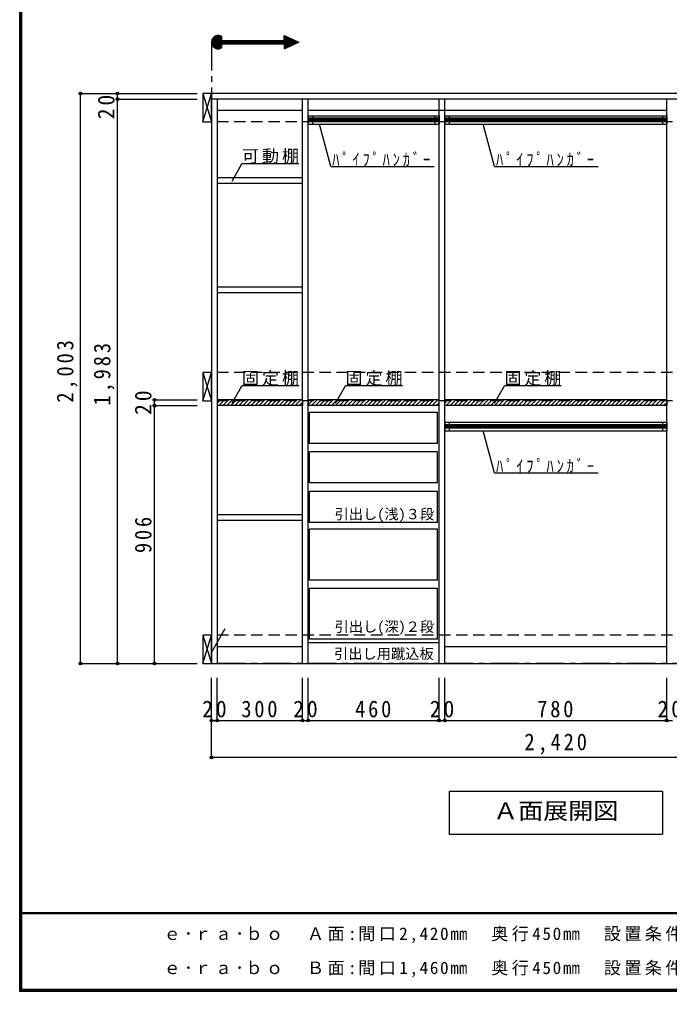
# Model space of a CAD drawing. Units: millimetres at full size, sheet at 1:20. Extents: x -8005 to 8005, y -2932 to 2722.
# Drawn here: x 205 to 2490, y -2864 to 552 of the extents above; entities that cross this region are included whole.
import ezdxf
from ezdxf.enums import TextEntityAlignment as Align

# ---------------------------------------------------------------- set-up
doc = ezdxf.new("R2010")
doc.units = ezdxf.units.MM
doc.header["$LTSCALE"] = 20
doc.header["$PDMODE"] = 32
doc.header["$PDSIZE"] = 10
doc.linetypes.add('CHAIN1', pattern=[8, 5, -1, 1, -1])
doc.linetypes.add('DASHED2', pattern=[3, 2, -1])
for name, color, linetype in [('0-2_本体', 2, 'Continuous'), ('0-3_固定棚', 3, 'Continuous'), ('0-4_可動棚', 3, 'Continuous'), ('0-6_ﾊﾟｲﾌﾟﾊﾝｶﾞｰ', 4, 'Continuous'), ('0-7_桟木・巾木', 2, 'Continuous'), ('0-8_引き出し', 2, 'Continuous'), ('0-A_文字', 7, 'Continuous'), ('0-B_寸法', 7, 'Continuous'), ('0-C_ハッチ', 4, 'Continuous'), ('F-1_枠', 6, 'Continuous'), ('F-A_文字', 7, 'Continuous')]:
    doc.layers.add(name, color=color, linetype=linetype)
doc.styles.add('ＭＳ ゴシック', font='')
doc.styles.get('ＭＳ ゴシック').set_extended_font_data('MS Gothic')

msp = doc.modelspace()

# ---------------------------------------------------------------- linework, layer by layer
at = {"layer": '0-2_本体', "color": 3}
for p, q in [((849.71, 291.73), (849.71, 271.73)), ((3299.71, 291.73), (879.71, 291.73)), ((3299.71, 271.73), (879.71, 271.73)), ((899.71, 271.73), (899.71, -1711.27)), ((1199.71, -1711.27), (1199.71, 271.73)), ((1219.71, -1711.27), (1219.71, 271.73)), ((1679.71, -1711.27), (1679.71, 271.73)), ((1699.71, -1711.27), (1699.71, 271.73)), ((2479.71, -1711.27), (2479.71, 271.73)), ((879.71, -1711.27), (3299.71, -1711.27))]:
    msp.add_line(p, q, dxfattribs=at)
msp.add_lwpolyline([(879.71, 271.73), (879.71, 291.73), (879.71, -1711.27)], dxfattribs=at)
at = {"layer": '0-3_固定棚'}
for p, q in [((899.71, -785.27), (899.71, -805.27)), ((1199.71, -785.27), (899.71, -785.27)), ((1219.71, -785.27), (1219.71, -805.27)), ((1679.71, -785.27), (1219.71, -785.27)), ((2479.71, -785.27), (1699.71, -785.27)), ((2479.71, -785.27), (2479.71, -805.27)), ((1679.71, -805.27), (1219.71, -805.27)), ((2479.71, -805.27), (1699.71, -805.27))]:
    msp.add_line(p, q, dxfattribs=at)
msp.add_lwpolyline([(1199.71, -785.27), (1199.71, -805.27), (899.71, -805.27)], dxfattribs=at)
at = {"layer": '0-4_可動棚'}
for p, q in [((1198.71, -4.77), (900.71, -4.77)), ((1198.71, -4.77), (1198.71, -24.77)), ((1198.71, -388.77), (900.71, -388.77)), ((1198.71, -388.77), (1198.71, -408.77)), ((1198.71, -1188.77), (900.71, -1188.77)), ((1198.71, -1188.77), (1198.71, -1208.77))]:
    msp.add_line(p, q, dxfattribs=at)
for points in [[(1198.71, -24.77), (900.71, -24.77), (900.71, -4.77)], [(1198.71, -408.77), (900.71, -408.77), (900.71, -388.77)], [(1198.71, -1208.77), (900.71, -1208.77), (900.71, -1188.77)]]:
    msp.add_lwpolyline(points, dxfattribs=at)
at = {"layer": '0-6_ﾊﾟｲﾌﾟﾊﾝｶﾞｰ', "color": 3}
for p, q in [((1219.71, 213.73), (1219.71, 183.73)), ((1219.71, 213.73), (1679.71, 213.73)), ((1679.71, 213.73), (1679.71, 183.73)), ((1699.71, 213.73), (1699.71, 183.73)), ((1699.71, 213.73), (2479.71, 213.73)), ((2479.71, 213.73), (2479.71, 183.73)), ((1219.71, 183.73), (1679.71, 183.73)), ((1699.71, 183.73), (2479.71, 183.73)), ((1699.71, -863.27), (1699.71, -893.27)), ((1699.71, -863.27), (2479.71, -863.27)), ((2479.71, -863.27), (2479.71, -893.27)), ((1699.71, -893.27), (2479.71, -893.27))]:
    msp.add_line(p, q, dxfattribs=at)
at = {"layer": '0-6_ﾊﾟｲﾌﾟﾊﾝｶﾞｰ', "color": 7}
for p, q in [((1234.71, 213.73), (1234.71, 183.73)), ((1664.71, 213.73), (1664.71, 183.73)), ((1714.71, 213.73), (1714.71, 183.73)), ((2464.71, 213.73), (2464.71, 183.73)), ((1714.71, -863.27), (1714.71, -893.27)), ((2464.71, -863.27), (2464.71, -893.27))]:
    msp.add_line(p, q, dxfattribs=at)
at = {"layer": '0-6_ﾊﾟｲﾌﾟﾊﾝｶﾞｰ'}
for p, q in [((1679.71, 204.73), (1219.71, 204.73)), ((1679.71, 200.73), (1219.71, 200.73)), ((1679.71, 196.73), (1219.71, 196.73)), ((1679.71, 192.73), (1219.71, 192.73)), ((2479.71, 204.73), (1699.71, 204.73)), ((2479.71, 200.73), (1699.71, 200.73)), ((2479.71, 196.73), (1699.71, 196.73)), ((2479.71, 192.73), (1699.71, 192.73)), ((2479.71, -872.27), (1699.71, -872.27)), ((2479.71, -876.27), (1699.71, -876.27)), ((2479.71, -880.27), (1699.71, -880.27)), ((2479.71, -884.27), (1699.71, -884.27))]:
    msp.add_line(p, q, dxfattribs=at)
at = {"layer": '0-7_桟木・巾木', "color": 7}
for p, q in [((1199.71, 231.73), (899.71, 231.73)), ((2479.71, 231.73), (1219.71, 231.73)), ((899.71, -1651.27), (1199.71, -1651.27)), ((1699.71, -1651.27), (2479.71, -1651.27))]:
    msp.add_line(p, q, dxfattribs=at)
at = {"layer": '0-8_引き出し', "color": 7}
for p, q in [((849.71, 291.73), (879.71, 191.73)), ((849.71, 191.73), (879.71, 291.73)), ((849.71, -688.27), (879.71, -788.27)), ((849.71, -788.27), (879.71, -688.27)), ((849.71, -1611.27), (879.71, -1711.27)), ((849.71, -1711.27), (879.71, -1611.27)), ((1679.71, -1639.27), (1219.71, -1639.27))]:
    msp.add_line(p, q, dxfattribs=at)
at = {"layer": '0-8_引き出し'}
for p, q in [((1674.71, -828.77), (1224.71, -828.77)), ((1674.71, -937.77), (1674.71, -828.77)), ((1674.71, -967.77), (1224.71, -967.77)), ((1674.71, -1076.77), (1674.71, -967.77)), ((1674.71, -1106.77), (1224.71, -1106.77)), ((1674.71, -1215.77), (1674.71, -1106.77)), ((1674.71, -1239.27), (1224.71, -1239.27)), ((1674.71, -1418.27), (1674.71, -1239.27)), ((1674.71, -1447.27), (1224.71, -1447.27)), ((1674.71, -1626.27), (1674.71, -1447.27))]:
    msp.add_line(p, q, dxfattribs=at)
at = {"layer": '0-8_引き出し', "color": 3}
for points in [[(879.71, 191.73), (879.71, 291.73), (849.71, 291.73), (849.71, 191.73)], [(879.71, -788.27), (879.71, -688.27), (849.71, -688.27), (849.71, -788.27)], [(879.71, -1711.27), (879.71, -1611.27), (849.71, -1611.27), (849.71, -1711.27)]]:
    msp.add_lwpolyline(points, close=True, dxfattribs=at)
at = {"layer": '0-8_引き出し'}
for points in [[(1674.71, -937.77), (1224.71, -937.77), (1224.71, -828.77)], [(1674.71, -1076.77), (1224.71, -1076.77), (1224.71, -967.77)], [(1674.71, -1215.77), (1224.71, -1215.77), (1224.71, -1106.77)], [(1674.71, -1418.27), (1224.71, -1418.27), (1224.71, -1239.27)], [(1674.71, -1626.27), (1224.71, -1626.27), (1224.71, -1447.27)]]:
    msp.add_lwpolyline(points, dxfattribs=at)
at = {"layer": '0-A_文字'}
for p, q in [((879.71, 472.25), (903.67, 496.2)), ((879.86, 475.22), (900.7, 496.06)), ((879.9, 469.61), (906.31, 496.02)), ((880.33, 467.21), (908.71, 495.58)), ((880.52, 478.71), (897.21, 495.4)), ((880.96, 465.01), (910.91, 494.96)), ((881.76, 462.98), (912.94, 494.16)), ((882.27, 483.29), (892.63, 493.65)), ((882.7, 461.09), (914.82, 493.22)), ((883.78, 459.34), (915.13, 490.69)), ((884.99, 457.72), (915.13, 487.86)), ((886.31, 456.22), (915.13, 485.03)), ((887.76, 454.84), (915.13, 482.21)), ((889.33, 453.58), (915.13, 479.38)), ((891.02, 452.44), (917.07, 478.49)), ((892.84, 451.44), (919.9, 478.49)), ((894.81, 450.57), (922.73, 478.49)), ((896.93, 449.87), (925.56, 478.49)), ((916.59, 466.7), (928.39, 478.49)), ((919.42, 466.7), (931.21, 478.49)), ((922.25, 466.7), (934.04, 478.49)), ((925.08, 466.7), (936.87, 478.49)), ((927.91, 466.7), (939.7, 478.49)), ((930.73, 466.7), (942.53, 478.49)), ((933.56, 466.7), (945.36, 478.49)), ((936.39, 466.7), (948.19, 478.49)), ((939.22, 466.7), (951.01, 478.49)), ((942.05, 466.7), (953.84, 478.49)), ((944.88, 466.7), (956.67, 478.49)), ((947.7, 466.7), (959.5, 478.49)), ((950.53, 466.7), (962.33, 478.49)), ((953.36, 466.7), (965.16, 478.49)), ((956.19, 466.7), (967.98, 478.49)), ((959.02, 466.7), (970.81, 478.49)), ((961.85, 466.7), (973.64, 478.49)), ((964.68, 466.7), (976.47, 478.49)), ((967.5, 466.7), (979.3, 478.49)), ((970.33, 466.7), (982.13, 478.49)), ((973.16, 466.7), (984.95, 478.49)), ((975.99, 466.7), (987.78, 478.49)), ((978.82, 466.7), (990.61, 478.49)), ((981.65, 466.7), (993.44, 478.49)), ((984.47, 466.7), (996.27, 478.49)), ((987.3, 466.7), (999.1, 478.49)), ((990.13, 466.7), (1001.93, 478.49)), ((992.96, 466.7), (1004.75, 478.49)), ((995.79, 466.7), (1007.58, 478.49)), ((998.62, 466.7), (1010.41, 478.49)), ((1001.45, 466.7), (1013.24, 478.49)), ((1004.27, 466.7), (1016.07, 478.49)), ((1007.1, 466.7), (1018.9, 478.49)), ((1009.93, 466.7), (1021.72, 478.49)), ((1012.76, 466.7), (1024.55, 478.49)), ((1015.59, 466.7), (1027.38, 478.49)), ((1018.42, 466.7), (1030.21, 478.49)), ((1021.24, 466.7), (1033.04, 478.49)), ((1024.07, 466.7), (1035.87, 478.49)), ((1026.9, 466.7), (1038.69, 478.49)), ((1029.73, 466.7), (1041.52, 478.49)), ((1032.56, 466.7), (1044.35, 478.49)), ((1035.39, 466.7), (1047.18, 478.49)), ((1038.21, 466.7), (1050.01, 478.49)), ((1041.04, 466.7), (1052.84, 478.49)), ((1043.87, 466.7), (1055.67, 478.49)), ((1046.7, 466.7), (1058.49, 478.49)), ((1049.53, 466.7), (1061.32, 478.49)), ((1052.36, 466.7), (1064.15, 478.49)), ((1055.19, 466.7), (1066.98, 478.49)), ((1058.01, 466.7), (1069.81, 478.49)), ((1060.84, 466.7), (1072.64, 478.49)), ((1063.67, 466.7), (1075.46, 478.49)), ((1066.5, 466.7), (1078.29, 478.49)), ((1069.33, 466.7), (1081.12, 478.49)), ((1072.16, 466.7), (1083.95, 478.49)), ((1074.98, 466.7), (1086.78, 478.49)), ((1077.81, 466.7), (1089.61, 478.49)), ((1080.64, 466.7), (1092.43, 478.49)), ((1083.47, 466.7), (1095.26, 478.49)), ((1086.3, 466.7), (1098.09, 478.49)), ((1089.13, 466.7), (1100.92, 478.49)), ((1091.95, 466.7), (1103.75, 478.49)), ((1094.78, 466.7), (1106.58, 478.49)), ((1097.61, 466.7), (1109.41, 478.49)), ((1100.44, 466.7), (1112.23, 478.49)), ((1103.27, 466.7), (1115.06, 478.49)), ((1106.1, 466.7), (1117.89, 478.49)), ((1108.93, 466.7), (1120.72, 478.49)), ((1111.75, 466.7), (1123.55, 478.49)), ((1114.58, 466.7), (1126.38, 478.49)), ((1117.41, 466.7), (1129.2, 478.49)), ((1120.24, 466.7), (1132.03, 478.49)), ((1123.07, 466.7), (1134.86, 478.49)), ((1125.9, 466.7), (1149.13, 489.93)), ((1128.72, 466.7), (1151.06, 489.03)), ((1131.55, 466.7), (1152.99, 488.13)), ((1134.38, 466.7), (1154.92, 487.24)), ((1135.61, 496.21), (1186.43, 472.6)), ((1135.61, 478.49), (1135.61, 496.21)), ((1135.61, 493.39), (1137.54, 495.31)), ((1135.61, 490.56), (1139.47, 494.42)), ((1135.61, 487.73), (1141.4, 493.52)), ((1135.61, 484.9), (1143.33, 492.62)), ((1135.61, 482.07), (1145.26, 491.72)), ((1135.61, 479.24), (1147.19, 490.83)), ((1135.61, 465.1), (1156.85, 486.34)), ((1135.61, 462.27), (1158.78, 485.44)), ((1135.61, 459.45), (1160.71, 484.55)), ((1135.61, 456.62), (1162.64, 483.65)), ((1135.61, 453.79), (1164.57, 482.75)), ((1135.61, 450.96), (1166.51, 481.85)), ((1137.21, 449.73), (1168.44, 480.96)), ((1142.49, 452.18), (1170.37, 480.06)), ((1147.77, 454.64), (1172.3, 479.16)), ((899.23, 449.34), (915.13, 465.23)), ((901.76, 449.04), (915.13, 462.41)), ((904.57, 449.02), (915.13, 459.58)), ((907.79, 449.41), (915.13, 456.75)), ((911.75, 450.54), (915.13, 453.92)), ((915.13, 466.7), (915.13, 452.15)), ((915.13, 466.7), (1135.61, 466.7)), ((1135.61, 448.99), (1186.43, 472.6)), ((1135.61, 466.7), (1135.61, 448.99)), ((1153.06, 457.09), (1174.23, 478.26)), ((1158.34, 459.54), (1176.16, 477.37)), ((1163.62, 462), (1178.09, 476.47)), ((1168.9, 464.45), (1180.02, 475.57)), ((1174.19, 466.91), (1181.96, 474.68)), ((1179.47, 469.36), (1183.89, 473.78)), ((1184.75, 471.82), (1185.82, 472.88)), ((1299.23, 35.43), (1259.49, 183.73)), ((1874.96, 35.43), (1835.23, 183.73)), ((952.03, -15.83), (987.05, 44.82)), ((1187.05, 44.82), (987.05, 44.82)), ((1299.23, 35.43), (1662.8, 35.43)), ((1874.96, 35.43), (2238.53, 35.43)), ((952.03, -796.33), (987.05, -735.68)), ((1187.05, -735.68), (987.05, -735.68)), ((1315.87, -796.33), (1350.89, -735.68)), ((1550.89, -735.68), (1350.89, -735.68)), ((1874.19, -796.33), (1909.21, -735.68)), ((2109.21, -735.68), (1909.21, -735.68)), ((1874.96, -1041.57), (1835.23, -893.27)), ((1874.96, -1041.57), (2238.53, -1041.57)), ((879.71, -1672.95), (928.48, -1588.48)), ((2464.71, -2161.27), (2464.71, -2311.27)), ((1714.71, -2311.27), (2464.71, -2311.27))]:
    msp.add_line(p, q, dxfattribs=at)
at = {"layer": '0-A_文字', "linetype": 'CHAIN1'}
for p in [(879.71, 472.6), (7239.71, -1711.27)]:
    msp.add_line(p, (879.71, -1711.27), dxfattribs=at)
at = {"layer": '0-A_文字'}
for points in [[(915.13, 493.04), (915.13, 478.49), (1135.61, 478.49)], [(2464.71, -2161.27), (1714.71, -2161.27), (1714.71, -2311.27)]]:
    msp.add_lwpolyline(points, dxfattribs=at)
msp.add_arc((903.32, 472.6), 23.61, 60, 300, dxfattribs=at)
at = {"layer": '0-B_寸法', "color": 4}
for p, q in [((419.71, 291.73), (829.71, 291.73)), ((419.71, -1711.27), (419.71, 291.73)), ((549.71, 271.73), (549.71, 291.73)), ((549.71, 291.73), (679.71, 291.73)), ((549.71, 271.73), (829.71, 271.73)), ((549.71, -1711.27), (549.71, 271.73)), ((679.71, -805.27), (679.71, -785.27)), ((679.71, -785.27), (829.71, -785.27)), ((679.71, -1711.27), (679.71, -805.27)), ((679.71, -805.27), (829.71, -805.27)), ((419.71, -1711.27), (829.71, -1711.27)), ((549.71, -1711.27), (679.71, -1711.27)), ((679.71, -1711.27), (829.71, -1711.27)), ((879.71, -1911.27), (879.71, -1761.27)), ((879.71, -2041.27), (879.71, -1761.27)), ((879.71, -2041.27), (879.71, -1761.27)), ((899.71, -1911.27), (899.71, -1761.27)), ((1199.71, -1911.27), (1199.71, -1761.27)), ((1219.71, -1911.27), (1219.71, -1761.27)), ((1219.71, -1911.27), (1219.71, -1761.27)), ((1679.71, -1911.27), (1679.71, -1761.27)), ((1699.71, -1911.27), (1699.71, -1761.27)), ((2479.71, -1911.27), (2479.71, -1761.27)), ((879.71, -1911.27), (899.71, -1911.27)), ((879.71, -2041.27), (879.71, -1911.27)), ((899.71, -1911.27), (1199.71, -1911.27)), ((1199.71, -1911.27), (1219.71, -1911.27)), ((1219.71, -1911.27), (1679.71, -1911.27)), ((1679.71, -1911.27), (1699.71, -1911.27)), ((1699.71, -1911.27), (2479.71, -1911.27)), ((2479.71, -1911.27), (2499.71, -1911.27)), ((3299.71, -2041.27), (879.71, -2041.27))]:
    msp.add_line(p, q, dxfattribs=at)
at = {"layer": '0-B_寸法', "color": 4, "linetype": 'DASHED2'}
for p, q in [((7239.71, 291.73), (879.71, 291.73)), ((7239.71, 191.73), (879.71, 191.73)), ((7239.71, -688.27), (879.71, -688.27)), ((7239.71, -788.27), (879.71, -788.27)), ((7239.71, -1611.27), (879.71, -1611.27))]:
    msp.add_line(p, q, dxfattribs=at)
at = {"layer": '0-B_寸法'}
for p in [(419.71, 291.73), (549.71, 291.73), (549.71, 271.73), (679.71, -785.27), (679.71, -805.27), (419.71, -1711.27), (549.71, -1711.27), (679.71, -1711.27), (879.71, -1911.27), (899.71, -1911.27), (1199.71, -1911.27), (1219.71, -1911.27), (1679.71, -1911.27), (1699.71, -1911.27), (2479.71, -1911.27), (879.71, -2041.27)]:
    msp.add_point(p, dxfattribs=at)
at = {"layer": '0-C_ハッチ'}
for p, q in [((899.71, -797.01), (911.45, -785.27)), ((905.6, -805.27), (925.6, -785.27)), ((919.74, -805.27), (939.74, -785.27)), ((933.88, -805.27), (953.88, -785.27)), ((948.02, -805.27), (968.02, -785.27)), ((962.16, -805.27), (982.16, -785.27)), ((976.31, -805.27), (996.31, -785.27)), ((990.45, -805.27), (1010.45, -785.27)), ((1004.59, -805.27), (1024.59, -785.27)), ((1018.73, -805.27), (1038.73, -785.27)), ((1032.88, -805.27), (1052.88, -785.27)), ((1047.02, -805.27), (1067.02, -785.27)), ((1061.16, -805.27), (1081.16, -785.27)), ((1075.3, -805.27), (1095.3, -785.27)), ((1089.44, -805.27), (1109.44, -785.27)), ((1103.59, -805.27), (1123.59, -785.27)), ((1117.73, -805.27), (1137.73, -785.27)), ((1131.87, -805.27), (1151.87, -785.27)), ((1146.01, -805.27), (1166.01, -785.27)), ((1160.15, -805.27), (1180.15, -785.27)), ((1174.3, -805.27), (1194.3, -785.27)), ((1219.71, -788.14), (1222.58, -785.27)), ((1219.71, -802.28), (1236.72, -785.27)), ((1230.87, -805.27), (1250.87, -785.27)), ((1245.01, -805.27), (1265.01, -785.27)), ((1259.15, -805.27), (1279.15, -785.27)), ((1273.29, -805.27), (1293.29, -785.27)), ((1287.43, -805.27), (1307.43, -785.27)), ((1301.58, -805.27), (1321.58, -785.27)), ((1315.72, -805.27), (1335.72, -785.27)), ((1329.86, -805.27), (1349.86, -785.27)), ((1344, -805.27), (1364, -785.27)), ((1358.14, -805.27), (1378.14, -785.27)), ((1372.29, -805.27), (1392.29, -785.27)), ((1386.43, -805.27), (1406.43, -785.27)), ((1400.57, -805.27), (1420.57, -785.27)), ((1414.71, -805.27), (1434.71, -785.27)), ((1428.86, -805.27), (1448.86, -785.27)), ((1443, -805.27), (1463, -785.27)), ((1457.14, -805.27), (1477.14, -785.27)), ((1471.28, -805.27), (1491.28, -785.27)), ((1485.42, -805.27), (1505.42, -785.27)), ((1499.57, -805.27), (1519.57, -785.27)), ((1513.71, -805.27), (1533.71, -785.27)), ((1527.85, -805.27), (1547.85, -785.27)), ((1541.99, -805.27), (1561.99, -785.27)), ((1556.13, -805.27), (1576.13, -785.27)), ((1570.28, -805.27), (1590.28, -785.27)), ((1584.42, -805.27), (1604.42, -785.27)), ((1598.56, -805.27), (1618.56, -785.27)), ((1612.7, -805.27), (1632.7, -785.27)), ((1626.85, -805.27), (1646.85, -785.27)), ((1640.99, -805.27), (1660.99, -785.27)), ((1655.13, -805.27), (1675.13, -785.27)), ((1699.71, -796.01), (1710.45, -785.27)), ((1704.6, -805.27), (1724.6, -785.27)), ((1718.74, -805.27), (1738.74, -785.27)), ((1732.88, -805.27), (1752.88, -785.27)), ((1747.02, -805.27), (1767.02, -785.27)), ((1761.16, -805.27), (1781.16, -785.27)), ((1775.31, -805.27), (1795.31, -785.27)), ((1789.45, -805.27), (1809.45, -785.27)), ((1803.59, -805.27), (1823.59, -785.27)), ((1817.73, -805.27), (1837.73, -785.27)), ((1831.88, -805.27), (1851.88, -785.27)), ((1846.02, -805.27), (1866.02, -785.27)), ((1860.16, -805.27), (1880.16, -785.27)), ((1874.3, -805.27), (1894.3, -785.27)), ((1888.44, -805.27), (1908.44, -785.27)), ((1902.59, -805.27), (1922.59, -785.27)), ((1916.73, -805.27), (1936.73, -785.27)), ((1930.87, -805.27), (1950.87, -785.27)), ((1945.01, -805.27), (1965.01, -785.27)), ((1959.15, -805.27), (1979.15, -785.27)), ((1973.3, -805.27), (1993.3, -785.27)), ((1987.44, -805.27), (2007.44, -785.27)), ((2001.58, -805.27), (2021.58, -785.27)), ((2015.72, -805.27), (2035.72, -785.27)), ((2029.87, -805.27), (2049.87, -785.27)), ((2044.01, -805.27), (2064.01, -785.27)), ((2058.15, -805.27), (2078.15, -785.27)), ((2072.29, -805.27), (2092.29, -785.27)), ((2086.43, -805.27), (2106.43, -785.27)), ((2100.58, -805.27), (2120.58, -785.27)), ((2114.72, -805.27), (2134.72, -785.27)), ((2128.86, -805.27), (2148.86, -785.27)), ((2143, -805.27), (2163, -785.27)), ((2157.14, -805.27), (2177.14, -785.27)), ((2171.29, -805.27), (2191.29, -785.27)), ((2185.43, -805.27), (2205.43, -785.27)), ((2199.57, -805.27), (2219.57, -785.27)), ((2213.71, -805.27), (2233.71, -785.27)), ((2227.86, -805.27), (2247.86, -785.27)), ((2242, -805.27), (2262, -785.27)), ((2256.14, -805.27), (2276.14, -785.27)), ((2270.28, -805.27), (2290.28, -785.27)), ((2284.42, -805.27), (2304.42, -785.27)), ((2298.57, -805.27), (2318.57, -785.27)), ((2312.71, -805.27), (2332.71, -785.27)), ((2326.85, -805.27), (2346.85, -785.27)), ((2340.99, -805.27), (2360.99, -785.27)), ((2355.13, -805.27), (2375.13, -785.27)), ((2369.28, -805.27), (2389.28, -785.27)), ((2383.42, -805.27), (2403.42, -785.27)), ((2397.56, -805.27), (2417.56, -785.27)), ((2411.7, -805.27), (2431.7, -785.27)), ((2425.85, -805.27), (2445.85, -785.27)), ((2439.99, -805.27), (2459.99, -785.27)), ((2454.13, -805.27), (2474.13, -785.27)), ((1188.44, -805.27), (1199.71, -794)), ((1669.27, -805.27), (1679.71, -794.83)), ((2468.27, -805.27), (2479.71, -793.83))]:
    msp.add_line(p, q, dxfattribs=at)
at = {"layer": 'F-1_枠'}
for p, q in [((205, 2722.29), (205, -2864.37)), ((208.33, 2722.29), (208.33, -2864.37)), ((211.67, 2722.29), (211.67, -2864.37)), ((8005, -2587.71), (205, -2587.71)), ((8005, -2591.04), (205, -2591.04)), ((8005, -2857.71), (205, -2857.71)), ((8005, -2861.04), (205, -2861.04)), ((8005, -2864.37), (205, -2864.37))]:
    msp.add_line(p, q, dxfattribs=at)

# ---------------------------------------------------------------- texts
at = {"layer": '0-A_文字', "style": 'ＭＳ ゴシック'}
for s, p in [('引出し(浅)３段', (1312.5, -1215.77)), ('引出し(深)２段', (1312.5, -1611.27)), ('引出し用蹴込板', (1310.7, -1706.38))]:
    msp.add_text(s, height=36.66, dxfattribs=at).set_placement(p, align=Align.BOTTOM_LEFT)
at = {"layer": '0-A_文字', "style": 'ＭＳ ゴシック', "width": 1.1}
msp.add_text('Ａ面展開図', height=58.65, dxfattribs=at).set_placement((1869.71, -2276.27), align=Align.BOTTOM_LEFT)
at = {"layer": '0-A_文字', "char_height": 43.99, "attachment_point": 7, "style": 'ＭＳ ゴシック'}
for s, insert in [('\\T1.17;可動棚', (987.05, 44.82)), ('\\T1.39;\\W0.85;ﾊﾟｲﾌﾟﾊﾝｶﾞｰ', (1304.07, 35.43)), ('\\T1.39;\\W0.85;ﾊﾟｲﾌﾟﾊﾝｶﾞｰ', (1879.81, 35.43)), ('\\T1.17;固定棚', (987.05, -735.68)), ('\\T1.17;固定棚', (1350.89, -735.68)), ('\\T1.17;固定棚', (1909.21, -735.68)), ('\\T1.39;\\W0.85;ﾊﾟｲﾌﾟﾊﾝｶﾞｰ', (1879.81, -1041.57))]:
    msp.add_mtext(s, dxfattribs=dict(at, insert=insert))
at = {"layer": '0-B_寸法', "char_height": 58.65, "attachment_point": 7, "rotation": 90, "style": 'ＭＳ ゴシック'}
for s, insert in [('\\T1.27;\\W0.95;20', (539.71, 201.26)), ('\\T1.28;\\W0.9;2,003', (409.71, -794.77)), ('\\T1.28;\\W0.9;1,983', (539.71, -804.77)), ('\\T1.27;\\W0.95;20', (669.71, -837.77)), ('\\T1.27;\\W0.9;906', (669.71, -1323.27))]:
    msp.add_mtext(s, dxfattribs=dict(at, insert=insert))
at = {"layer": '0-B_寸法', "char_height": 58.65, "attachment_point": 7, "style": 'ＭＳ ゴシック'}
for s, insert in [('\\T1.27;\\W0.95;20', (847.21, -1901.27)), ('\\T1.27;\\W0.9;300', (984.71, -1901.27)), ('\\T1.27;\\W0.95;20', (1167.21, -1901.27)), ('\\T1.27;\\W0.9;460', (1384.71, -1901.27)), ('\\T1.27;\\W0.95;20', (1647.21, -1901.27)), ('\\T1.27;\\W0.9;780', (2024.71, -1901.27)), ('\\T1.27;\\W0.95;20', (2447.21, -1901.27)), ('\\T1.28;\\W0.9;2,420', (1979.71, -2031.27))]:
    msp.add_mtext(s, dxfattribs=dict(at, insert=insert))
at = {"layer": 'F-A_文字', "char_height": 43.99, "attachment_point": 7, "style": 'ＭＳ ゴシック'}
for s, insert in [('\\T1.2;ｅ･ｒａ･ｂｏ\u3000Ａ面:間口2,420㎜\u3000奥行450㎜\u3000設置条件:両壁ｘ床置き', (711.67, -2694.37)), ('\\T1.2;ｅ･ｒａ･ｂｏ\u3000Ｂ面:間口1,460㎜\u3000奥行450㎜\u3000設置条件:両壁ｘ床置き', (711.67, -2814.37))]:
    msp.add_mtext(s, dxfattribs=dict(at, insert=insert))

doc.saveas('drawing.dxf')
